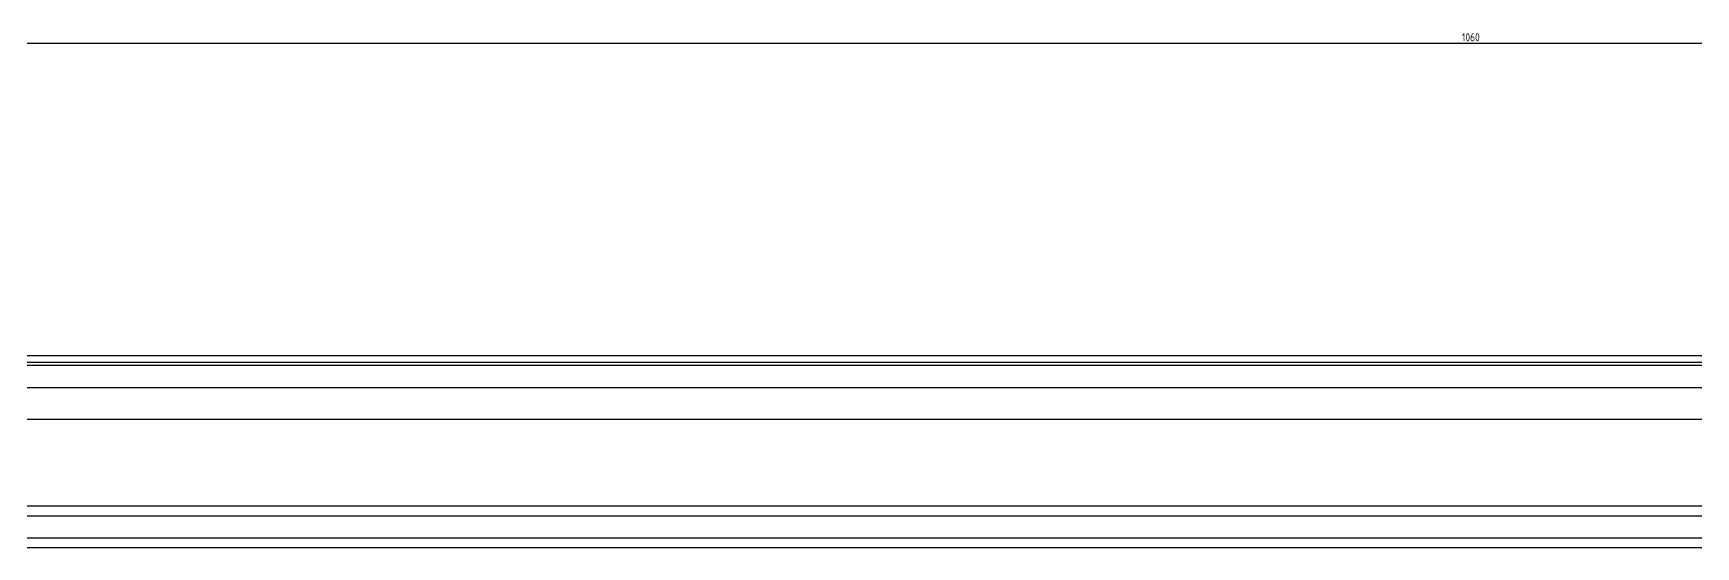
# Model space of a CAD drawing. Extents: x 758840 to 1108724, y -102573 to 143521.
# Drawn here: x 855187 to 855706, y 120691 to 120852 of the extents above; entities that cross this region are included whole.
import ezdxf

# ---------------------------------------------------------------- set-up
doc = ezdxf.new("R2010")
doc.units = 0
doc.header["$LTSCALE"] = 1000
doc.header["$MEASUREMENT"] = 0
doc.layers.add('GEN-DC 标注', color=8, linetype='Continuous', lineweight=0)
doc.layers.add('GEN-DC 虚线', color=8, linetype='Continuous')
doc.layers.add('室外柴油发电-2层', color=241, linetype='Continuous')
doc.styles.add('$0$ARCH-DC$0$STANDARD', font='gbenor.shx', dxfattribs={"bigfont": 'gbcbig.shx'})
doc.dimstyles.new('$0$ARCH-DC$0$ISO-25', dxfattribs={"dimtxt": 2.5, "dimasz": 2.5, "dimexe": 1.25, "dimexo": 0.625, "dimtad": 1, "dimtxsty": '$0$ARCH-DC$0$STANDARD', "dimcen": 2.5, "dimadec": 0, "dimazin": 0, "dimtfac": 1, "dimtmove": 0, "dimatfit": 3, "dimfxl": 1, "dimarcsym": 0})

# ---------------------------------------------------------------- blocks, each defined once
blk = doc.blocks.new('*D527')
at = {"layer": 'Defpoints', "color": 0, "transparency": 16777216}
for p in [(8432270.61, -3629408.37), (8431210.61, -3629505.9), (8432270.61, -3629505.9)]:
    blk.add_point(p, dxfattribs=at)
at = {"layer": 'GEN-DC 标注', "color": 0, "lineweight": -2, "transparency": 16777216}
for p, q in [((8431210.61, -3629505.28), (8431210.61, -3629407.12)), ((8431213.11, -3629408.37), (8432268.11, -3629408.37)), ((8432270.61, -3629505.28), (8432270.61, -3629407.12))]:
    blk.add_line(p, q, dxfattribs=at)
at = {"layer": 'GEN-DC 标注', "color": 0, "transparency": 16777216}
for points in [[(8431213.11, -3629407.95), (8431213.11, -3629408.79), (8431210.61, -3629408.37)], [(8432268.11, -3629407.95), (8432268.11, -3629408.79), (8432270.61, -3629408.37)]]:
    blk.add_solid(points, dxfattribs=at)
at = {"layer": 'GEN-DC 标注', "color": 0, "transparency": 16777216, "insert": (8431740.61, -3629406.5), "char_height": 2.5, "attachment_point": 5, "style": '$0$ARCH-DC$0$STANDARD'}
blk.add_mtext('1060', dxfattribs=at)
blk = doc.blocks.new('柴发假负载')
at = {"color": 2, "lineweight": 30}
for p, q in [((8428970.612, -3629515.904), (8432270.612, -3629515.904)), ((8432270.612, -3629552.904), (8428970.612, -3629552.904)), ((8428970.612, -3629555.904), (8432270.612, -3629555.904))]:
    blk.add_line(p, q, dxfattribs=at)
blk.add_lwpolyline([(8432270.612, -3629565.904), (8428970.612, -3629565.904), (8428970.612, -3629505.904), (8432270.612, -3629505.904)], close=True)
at = {"color": 3}
for points in [[(8431210.612, -3629505.904), (8432270.612, -3629505.904), (8432270.612, -3629525.904), (8431210.612, -3629525.904)], [(8431212.612, -3629507.904), (8432268.612, -3629507.904), (8432268.612, -3629525.904), (8431212.612, -3629525.904)]]:
    blk.add_lwpolyline(points, close=True, dxfattribs=at)
at = {"layer": 'GEN-DC 虚线'}
for p, q in [((8428970.612, -3629508.904), (8432270.612, -3629508.904)), ((8432270.612, -3629562.904), (8428970.612, -3629562.904))]:
    blk.add_line(p, q, dxfattribs=at)
blk.add_lwpolyline([(8432270.612, -3629565.904), (8428970.612, -3629565.904), (8428970.612, -3629505.904), (8432270.612, -3629505.904)], close=True, dxfattribs=at)
at = {"layer": 'GEN-DC 标注'}
dim = blk.add_linear_dim(base=(8432270.612, -3629408.372), p1=(8431210.612, -3629505.904), p2=(8432270.612, -3629505.904), angle=180, dimstyle='$0$ARCH-DC$0$ISO-25', dxfattribs=at)
dim.commit()
dim.dimension.update_dxf_attribs({"geometry": '*D527', "text_midpoint": (8431740.612, -3629406.497)})

msp = doc.modelspace()

# ---------------------------------------------------------------- block references
at = {"layer": '室外柴油发电-2层'}
msp.add_blockref('柴发假负载', (-7576105, 3750256.89), dxfattribs=at)

doc.saveas('drawing.dxf')
